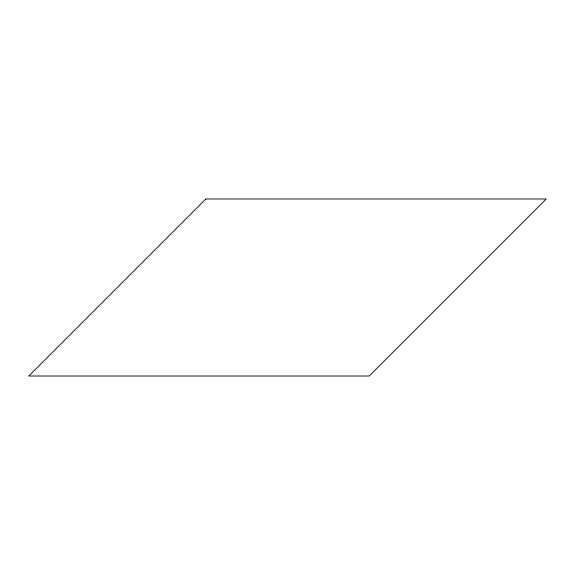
<?xml version="1.0" encoding="UTF-8"?>
<svg xmlns="http://www.w3.org/2000/svg" width="575" height="575" viewBox="0 0 575 575"><rect width="100%" height="100%" fill="white"/><g stroke="black" fill="none" stroke-linecap="round" stroke-linejoin="round"><path stroke-width="0.86" d="M205.792 198.979L28.75 376.021L369.207 376.021L546.25 198.979L205.792 198.979"/></g></svg>
